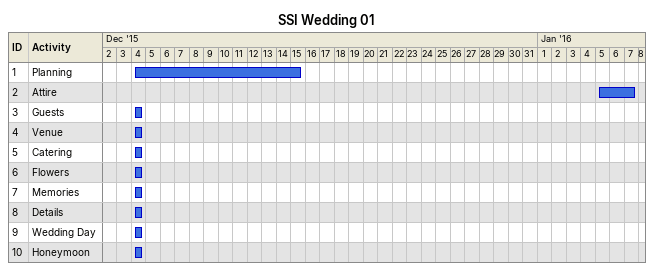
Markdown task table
SSI Wedding 01

| ID | Task | Start | Finish |
|---|---|---|---|
| 1 | Planning | 2015-12-04 | 2015-12-15 |
| 2 | Attire | 2016-01-05 | 2016-01-07 |
| 3 | Guests | 2015-12-04 | 2015-12-04 |
| 4 | Venue | 2015-12-04 | 2015-12-04 |
| 5 | Catering | 2015-12-04 | 2015-12-04 |
| 6 | Flowers | 2015-12-04 | 2015-12-04 |
| 7 | Memories | 2015-12-04 | 2015-12-04 |
| 8 | Details | 2015-12-04 | 2015-12-04 |
| 9 | Wedding Day | 2015-12-04 | 2015-12-04 |
| 10 | Honeymoon | 2015-12-04 | 2015-12-04 |
